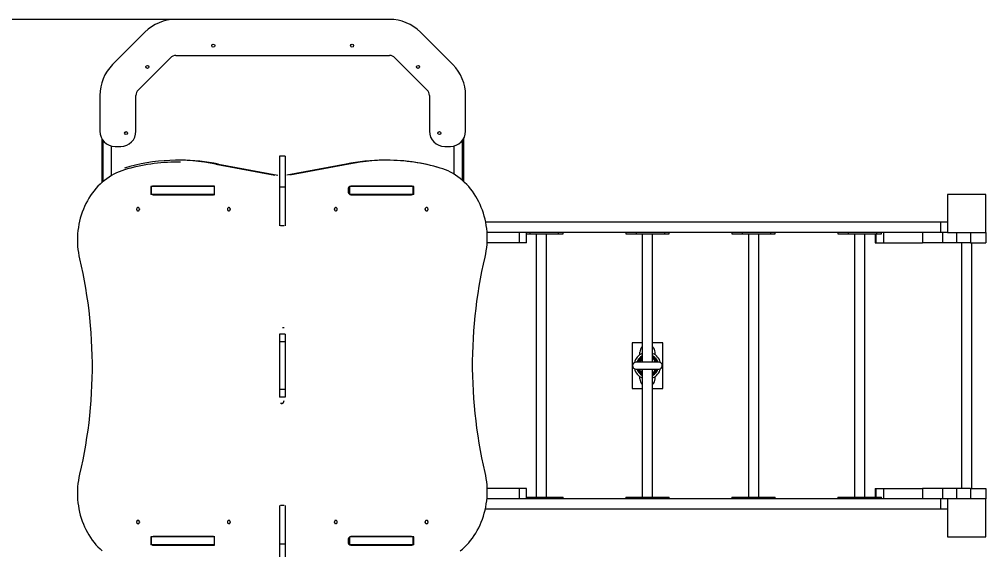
# Model space of a CAD drawing. Header units: millimetres. Extents: x -6400 to 6099, y -5761 to 5444.
# Drawn here: x 1368 to 3909, y 2536 to 3930 of the extents above; entities that cross this region are included whole.
import ezdxf

# ---------------------------------------------------------------- set-up
doc = ezdxf.new("R2010")
doc.units = ezdxf.units.MM
doc.layers.add('DIKOM_РАЗМЕР_ОБЪЕКТА', color=7, linetype='Continuous')
doc.styles.add('style1', font='arial.ttf', dxfattribs={"width": 0.8})
doc.dimstyles.new('1-50', dxfattribs={"dimtxt": 300, "dimasz": 200, "dimexe": 100, "dimexo": 0, "dimgap": 100, "dimtad": 1, "dimdec": 0, "dimtxsty": 'style1', "dimcen": 200, "dimclrd": 7, "dimclre": 7, "dimclrt": 7, "dimadec": 1, "dimazin": 2, "dimtfac": 1, "dimtdec": 0, "dimtmove": 0, "dimatfit": 2, "dimfxl": 0, "dimlwd": 25, "dimlwe": 18, "dimarcsym": 0})

# ---------------------------------------------------------------- blocks, each defined once
blk = doc.blocks.new('*D13')
at = {"layer": 'Defpoints', "color": 0, "transparency": 16777216}
for p in [(2050.4, 3929.7), (-4798.2, -2690.3), (-918.6, -2690.3)]:
    blk.add_point(p, dxfattribs=at)
at = {"layer": 'DIKOM_РАЗМЕР_ОБЪЕКТА', "color": 7, "lineweight": 18, "transparency": 16777216}
for p, q in [((2050.4, 3929.7), (-4898.2, 3929.7)), ((-918.6, -2690.3), (-4898.2, -2690.3))]:
    blk.add_line(p, q, dxfattribs=at)
at = {"layer": 'DIKOM_РАЗМЕР_ОБЪЕКТА', "color": 7, "lineweight": 25, "transparency": 16777216}
blk.add_line((-4798.2, 3729.7), (-4798.2, -2490.3), dxfattribs=at)
at = {"layer": 'DIKOM_РАЗМЕР_ОБЪЕКТА', "color": 7, "transparency": 16777216}
for points in [[(-4831.6, 3729.7), (-4764.9, 3729.7), (-4798.2, 3929.7)], [(-4831.6, -2490.3), (-4764.9, -2490.3), (-4798.2, -2690.3)]]:
    blk.add_solid(points, dxfattribs=at)
at = {"layer": 'DIKOM_РАЗМЕР_ОБЪЕКТА', "color": 7, "transparency": 16777216, "insert": (-5051.4, 1197.8), "char_height": 300, "attachment_point": 5, "rotation": 90, "style": 'style1'}
blk.add_mtext('6600', dxfattribs=at)

msp = doc.modelspace()

# ---------------------------------------------------------------- linework, layer by layer
at = {"color": 7, "linetype": 'Continuous', "lineweight": 15}
for p, q in [((2341.3, 3929.7), (1779.3, 3929.7)), ((1698, 3896), (1613, 3811)), ((2507.6, 3811), (2422.6, 3896)), ((1680.2, 3743.8), (1765.2, 3828.8)), ((1779.3, 3834.7), (2341.3, 3834.7)), ((2355.4, 3828.8), (2440.4, 3743.8)), ((1579.3, 3729.7), (1579.3, 3635.7)), ((1674.3, 3635.7), (1674.3, 3729.7)), ((2446.3, 3729.7), (2446.3, 3635.7)), ((2541.3, 3635.7), (2541.3, 3729.7)), ((1584.3, 3616.3), (1584.3, 3500.5)), ((1588.3, 3503.9), (1588.3, 3610.4)), ((2532.3, 3610.4), (2532.3, 3507.2)), ((2536.3, 3503.6), (2536.3, 3616.3)), ((1609.3, 3597), (1609.3, 3518.8)), ((1619.3, 3595.7), (1634.3, 3595.7)), ((2486.3, 3595.7), (2501.3, 3595.7)), ((2511.3, 3522.6), (2511.3, 3597)), ((2066.8, 3570), (2051.8, 3570)), ((2051.8, 3570), (2051.8, 3488.8)), ((2066.8, 3570), (2066.8, 3488.8)), ((2334.5, 3559.5), (2327, 3559.5)), ((2334.5, 3559.5), (2327, 3559.5)), ((1791.6, 3554.5), (1784.1, 3554.5)), ((1791.6, 3554.5), (1784.1, 3554.5)), ((1884.2, 3549.1), (2040, 3519.9)), ((1884.2, 3549.1), (1891.7, 3549.1)), ((1891.7, 3549.1), (2047.5, 3519.9)), ((2226.8, 3549.1), (2071.1, 3519.9)), ((2234.3, 3549.1), (2078.6, 3519.9)), ((2234.3, 3549.1), (2226.8, 3549.1)), ((1713.8, 3490.7), (1713.8, 3469.7)), ((1714.9, 3490.7), (1713.8, 3490.7)), ((1714.9, 3469.7), (1714.9, 3490.7)), ((1881.3, 3490.7), (1714.9, 3490.7)), ((1878.6, 3491.4), (1719.7, 3491.4)), ((1881.3, 3469.7), (1881.3, 3490.7)), ((2066.8, 3488.8), (2051.8, 3488.8)), ((2051.8, 3488.8), (2051.8, 3387)), ((2066.8, 3488.8), (2066.8, 3387)), ((2232.1, 3482.4), (2232.1, 3477.9)), ((2236.9, 3469.7), (2236.9, 3490.7)), ((2403.7, 3490.7), (2236.9, 3490.7)), ((2398.9, 3491.4), (2239.9, 3491.4)), ((2403.7, 3469.7), (2403.7, 3490.7)), ((2404.8, 3490.7), (2403.7, 3490.7)), ((2404.8, 3469.7), (2404.8, 3490.7)), ((1714.9, 3469.7), (1713.8, 3469.7)), ((1881.3, 3469.7), (1714.9, 3469.7)), ((1719.7, 3468.9), (1878.6, 3468.9)), ((1725.2, 3469.3), (1725.2, 3469.7)), ((2403.7, 3469.7), (2236.9, 3469.7)), ((2239.9, 3468.9), (2398.9, 3468.9)), ((2393.4, 3469.7), (2393.4, 3469.3)), ((2404.8, 3469.7), (2403.7, 3469.7)), ((3909.3, 3469.7), (3809.3, 3469.7)), ((3809.3, 3469.7), (3809.3, 3369.7)), ((3909.3, 3369.7), (3909.3, 3469.7)), ((2063.8, 3387), (2054.8, 3387)), ((3790.3, 3396.7), (2594.3, 3396.7)), ((3790.3, 3396.7), (3790.3, 3369.7)), ((3809.3, 3396.7), (3790.3, 3396.7)), ((2682.8, 3369.7), (2597.8, 3369.7)), ((3790.3, 3369.7), (2597.8, 3369.7)), ((2682.8, 3342.7), (2682.8, 3369.7)), ((2701.8, 3342.7), (2701.8, 3369.7)), ((2701.8, 3365.7), (2710.7, 3365.7)), ((2710.7, 3369.7), (2710.7, 3365.7)), ((2710.7, 3365.7), (2785.1, 3365.7)), ((2727.1, 3365.7), (2727.1, 2673.7)), ((2754.1, 2673.7), (2754.1, 3365.7)), ((2785.1, 3369.7), (2785.1, 3365.7)), ((2785.1, 3365.7), (2797.8, 3365.7)), ((2797.8, 3365.7), (2797.8, 3369.7)), ((2962.5, 3369.7), (2962.5, 3365.7)), ((2962.5, 3365.7), (2989.8, 3365.7)), ((2989.8, 3369.7), (2989.8, 3365.7)), ((2989.8, 3365.7), (3064.2, 3365.7)), ((3006.2, 3365.7), (3006.2, 3028.7)), ((3033.2, 3028.7), (3033.2, 3365.7)), ((3064.2, 3369.7), (3064.2, 3365.7)), ((3064.2, 3365.7), (3076.9, 3365.7)), ((3076.9, 3365.7), (3076.9, 3369.7)), ((3241.6, 3369.7), (3241.6, 3365.7)), ((3241.6, 3365.7), (3268.9, 3365.7)), ((3268.9, 3369.7), (3268.9, 3365.7)), ((3268.9, 3365.7), (3343.3, 3365.7)), ((3285.3, 3365.7), (3285.3, 2673.7)), ((3312.3, 2673.7), (3312.3, 3365.7)), ((3343.3, 3369.7), (3343.3, 3365.7)), ((3343.3, 3365.7), (3356, 3365.7)), ((3356, 3365.7), (3356, 3369.7)), ((3520.7, 3369.7), (3520.7, 3365.7)), ((3520.7, 3365.7), (3548, 3365.7)), ((3548, 3369.7), (3548, 3365.7)), ((3548, 3365.7), (3622.4, 3365.7)), ((3564.4, 3365.7), (3564.4, 2673.7)), ((3591.4, 2673.7), (3591.4, 3365.7)), ((3618.3, 3365.7), (3618.3, 3342.7)), ((3620.6, 3365.7), (3620.6, 3342.7)), ((3622.4, 3369.7), (3622.4, 3365.7)), ((3622.4, 3365.7), (3635.1, 3365.7)), ((3635.1, 3365.7), (3635.1, 3369.7)), ((3640.2, 3369.7), (3640.2, 3342.7)), ((3743.4, 3369.7), (3743.4, 3342.7)), ((3795.7, 3369.7), (3743.4, 3369.7)), ((3795.7, 3369.7), (3790.3, 3369.7)), ((3795.7, 3369.7), (3795.7, 3342.7)), ((3809.3, 3369.7), (3795.7, 3369.7)), ((3809.3, 3369.7), (3909.3, 3369.7)), ((3832.4, 3369.7), (3832.4, 3342.7)), ((3869.3, 3369.7), (3869.3, 3342.7)), ((3909.3, 3369.7), (3909.3, 3342.7)), ((2682.8, 3342.7), (2598, 3342.7)), ((2701.8, 3342.7), (2682.8, 3342.7)), ((3618.3, 3342.7), (3620.6, 3342.7)), ((3620.6, 3342.7), (3640.2, 3342.7)), ((3640.2, 3342.7), (3743.4, 3342.7)), ((3795.7, 3342.7), (3743.4, 3342.7)), ((3832.4, 3342.7), (3795.7, 3342.7)), ((3869.3, 3342.7), (3832.4, 3342.7)), ((3845.8, 3342.7), (3845.8, 2696.7)), ((3869.3, 3342.7), (3909.3, 3342.7)), ((3872.8, 2696.7), (3872.8, 3342.7)), ((2066.8, 3102.1), (2051.8, 3102.1)), ((2051.8, 3102.1), (2051.8, 3082.1)), ((2063.8, 3119.2), (2059.7, 3119.2)), ((2066.8, 3102.1), (2066.8, 3082.1)), ((2066.8, 3082.1), (2051.8, 3082.1)), ((2051.8, 3082.1), (2051.8, 2957.3)), ((2066.8, 3082.1), (2066.8, 2957.3)), ((2979.7, 3079.7), (2979.7, 2959.7)), ((3006.2, 3079.7), (2979.7, 3079.7)), ((3059.7, 3079.7), (3033.2, 3079.7)), ((3059.7, 2959.7), (3059.7, 3079.7)), ((2999.7, 3048.4), (2999.7, 3054.9)), ((3039.7, 3048.4), (3039.7, 3054.9)), ((3049.7, 3028.7), (2989.7, 3028.7)), ((2989.7, 3010.7), (3049.7, 3010.7)), ((3004.8, 2999.6), (3006.2, 2998.6)), ((3006.2, 2998.7), (3004.9, 2999.6)), ((3006.2, 3010.7), (3006.2, 2673.7)), ((3033.2, 2673.7), (3033.2, 3010.7)), ((2999.7, 2984.9), (2999.7, 2991)), ((3039.7, 2984.9), (3039.7, 2991)), ((2066.8, 2957.3), (2051.8, 2957.3)), ((2051.8, 2957.3), (2051.8, 2937.2)), ((2066.8, 2957.3), (2066.8, 2937.2)), ((2979.7, 2959.7), (3006.2, 2959.7)), ((3033.2, 2959.7), (3059.7, 2959.7)), ((2066.8, 2937.2), (2051.8, 2937.2)), ((2058.9, 2920.2), (2054.8, 2920.2)), ((2682.8, 2696.7), (2598.2, 2696.7)), ((2682.8, 2669.7), (2682.8, 2696.7)), ((2701.8, 2696.7), (2682.8, 2696.7)), ((2701.8, 2669.7), (2701.8, 2696.7)), ((3618.3, 2696.7), (3618.3, 2673.7)), ((3618.3, 2696.7), (3620.6, 2696.7)), ((3620.6, 2696.7), (3640.2, 2696.7)), ((3620.6, 2696.7), (3620.6, 2673.7)), ((3640.2, 2696.7), (3640.2, 2669.7)), ((3640.2, 2696.7), (3743.4, 2696.7)), ((3743.4, 2696.7), (3743.4, 2669.7)), ((3795.7, 2696.7), (3743.4, 2696.7)), ((3795.7, 2696.7), (3795.7, 2669.7)), ((3832.4, 2696.7), (3795.7, 2696.7)), ((3832.4, 2696.7), (3832.4, 2669.7)), ((3869.3, 2696.7), (3832.4, 2696.7)), ((3869.3, 2696.7), (3869.3, 2669.7)), ((3869.3, 2696.7), (3909.3, 2696.7)), ((3909.3, 2696.7), (3909.3, 2669.7)), ((2682.8, 2669.7), (2597.4, 2669.7)), ((3790.3, 2669.7), (2597.4, 2669.7)), ((2701.8, 2673.7), (2710.7, 2673.7)), ((2710.7, 2673.7), (2710.7, 2669.7)), ((2710.7, 2673.7), (2785.1, 2673.7)), ((2785.1, 2673.7), (2785.1, 2669.7)), ((2785.1, 2673.7), (2797.8, 2673.7)), ((2797.8, 2669.7), (2797.8, 2673.7)), ((2962.5, 2673.7), (2962.5, 2669.7)), ((2962.5, 2673.7), (2989.8, 2673.7)), ((2989.8, 2673.7), (2989.8, 2669.7)), ((2989.8, 2673.7), (3064.2, 2673.7)), ((3064.2, 2673.7), (3064.2, 2669.7)), ((3064.2, 2673.7), (3076.9, 2673.7)), ((3076.9, 2669.7), (3076.9, 2673.7)), ((3241.6, 2673.7), (3241.6, 2669.7)), ((3241.6, 2673.7), (3268.9, 2673.7)), ((3268.9, 2673.7), (3268.9, 2669.7)), ((3268.9, 2673.7), (3343.3, 2673.7)), ((3343.3, 2673.7), (3343.3, 2669.7)), ((3343.3, 2673.7), (3356, 2673.7)), ((3356, 2669.7), (3356, 2673.7)), ((3520.7, 2673.7), (3520.7, 2669.7)), ((3520.7, 2673.7), (3548, 2673.7)), ((3548, 2673.7), (3548, 2669.7)), ((3548, 2673.7), (3622.4, 2673.7)), ((3622.4, 2673.7), (3622.4, 2669.7)), ((3622.4, 2673.7), (3635.1, 2673.7)), ((3635.1, 2669.7), (3635.1, 2673.7)), ((3795.7, 2669.7), (3743.4, 2669.7)), ((3790.3, 2669.7), (3790.3, 2642.7)), ((3795.7, 2669.7), (3790.3, 2669.7)), ((3809.3, 2669.7), (3795.7, 2669.7)), ((3909.3, 2669.7), (3809.3, 2669.7)), ((3809.3, 2669.7), (3809.3, 2569.7)), ((3909.3, 2569.7), (3909.3, 2669.7)), ((2051.8, 2652.4), (2051.8, 2550.6)), ((2063.8, 2652.4), (2054.8, 2652.4)), ((2066.8, 2652.4), (2066.8, 2550.6)), ((3790.3, 2642.7), (2593.3, 2642.7)), ((3809.3, 2642.7), (3790.3, 2642.7)), ((1713.8, 2569.7), (1713.8, 2548.7)), ((1714.9, 2569.7), (1713.8, 2569.7)), ((1714.9, 2548.7), (1714.9, 2569.7)), ((1881.3, 2569.7), (1714.9, 2569.7)), ((1878.6, 2570.4), (1719.7, 2570.4)), ((1725.2, 2569.7), (1725.2, 2570.1)), ((1730.3, 2570.4), (1730.3, 2569.7)), ((1881.3, 2548.7), (1881.3, 2569.7)), ((2236.9, 2548.7), (2236.9, 2569.7)), ((2403.7, 2569.7), (2236.9, 2569.7)), ((2398.9, 2570.4), (2239.9, 2570.4)), ((2388.3, 2569.7), (2388.3, 2570.4)), ((2393.4, 2570.1), (2393.4, 2569.7)), ((2403.7, 2548.7), (2403.7, 2569.7)), ((2404.8, 2569.7), (2403.7, 2569.7)), ((2404.8, 2548.7), (2404.8, 2569.7)), ((3809.3, 2569.7), (3909.3, 2569.7)), ((1714.9, 2548.7), (1713.8, 2548.7)), ((1881.3, 2548.7), (1714.9, 2548.7)), ((1719.7, 2547.9), (1878.6, 2547.9)), ((1730.3, 2548.7), (1730.3, 2547.9)), ((2066.8, 2550.6), (2051.8, 2550.6)), ((2051.8, 2550.6), (2051.8, 2469.4)), ((2066.8, 2550.6), (2066.8, 2469.4)), ((2232.1, 2561.4), (2232.1, 2556.9)), ((2403.7, 2548.7), (2236.9, 2548.7)), ((2239.9, 2547.9), (2398.9, 2547.9)), ((2388.3, 2547.9), (2388.3, 2548.7)), ((2404.8, 2548.7), (2403.7, 2548.7))]:
    msp.add_line(p, q, dxfattribs=at)
at = {"color": 7, "linetype": 'Continuous', "lineweight": 15, "flags": 128}
for points in [[(1643.8, 3534), (1636.8, 3531.8), (1630, 3529.2), (1623.2, 3526.2), (1616.5, 3522.9), (1610, 3519.3), (1603.6, 3515.3), (1597.4, 3511), (1591.4, 3506.4), (1585.5, 3501.5), (1579.8, 3496.3), (1574.4, 3490.9), (1569.1, 3485.1), (1564.1, 3479.1), (1559.3, 3472.9), (1554.7, 3466.4), (1550.4, 3459.6), (1546.4, 3452.7), (1542.6, 3445.6), (1539.1, 3438.3), (1535.9, 3430.8), (1532.9, 3423.1), (1530.3, 3415.3), (1527.9, 3407.4), (1525.9, 3399.4), (1524.2, 3391.3), (1522.8, 3383.1), (1521.7, 3374.8), (1520.9, 3366.5), (1520.4, 3358.2), (1520.3, 3349.8), (1520.4, 3341.5), (1520.9, 3333.1), (1521.7, 3324.8), (1522.8, 3316.6), (1524.3, 3308.4), (1526, 3300.2)], [(2592.6, 3305.2), (2594.3, 3313.3), (2595.7, 3321.5), (2596.9, 3329.8), (2597.7, 3338.1), (2598.1, 3346.4), (2598.3, 3354.8), (2598.2, 3363.1), (2597.7, 3371.5), (2596.9, 3379.8), (2595.8, 3388.1), (2594.4, 3396.3), (2592.7, 3404.4), (2590.6, 3412.4), (2588.3, 3420.3), (2585.6, 3428.1), (2582.7, 3435.7), (2579.5, 3443.2), (2576, 3450.5), (2572.2, 3457.7), (2568.2, 3464.6), (2563.9, 3471.3), (2559.3, 3477.8), (2554.5, 3484.1), (2549.5, 3490.1), (2544.2, 3495.8), (2538.7, 3501.3), (2533.1, 3506.5), (2527.2, 3511.4), (2521.1, 3516), (2514.9, 3520.3), (2508.6, 3524.2), (2502, 3527.9), (2495.4, 3531.2), (2488.6, 3534.1), (2481.7, 3536.7), (2474.8, 3539)], [(1679.7, 3435.1), (1678.6, 3434.9), (1677.6, 3434.4), (1676.8, 3433.6), (1676.2, 3432.5), (1675.9, 3431.3), (1675.9, 3430.1), (1676.2, 3428.9), (1676.8, 3427.8), (1677.6, 3427), (1678.6, 3426.5), (1679.7, 3426.3), (1680.7, 3426.5), (1681.7, 3427), (1682.5, 3427.8), (1683.1, 3428.9), (1683.4, 3430.1), (1683.4, 3431.3), (1683.1, 3432.5), (1682.5, 3433.6), (1681.7, 3434.4), (1680.7, 3434.9), (1679.7, 3435.1)], [(1918.7, 3435.1), (1917.6, 3434.9), (1916.6, 3434.4), (1915.8, 3433.6), (1915.2, 3432.5), (1914.9, 3431.3), (1914.9, 3430.1), (1915.2, 3428.9), (1915.8, 3427.8), (1916.6, 3427), (1917.6, 3426.5), (1918.7, 3426.3), (1919.8, 3426.5), (1920.8, 3427), (1921.6, 3427.8), (1922.2, 3428.9), (1922.5, 3430.1), (1922.5, 3431.3), (1922.2, 3432.5), (1921.6, 3433.6), (1920.8, 3434.4), (1919.8, 3434.9), (1918.7, 3435.1)], [(2199.9, 3426.3), (2201, 3426.5), (2201.9, 3427), (2202.8, 3427.8), (2203.3, 3428.9), (2203.7, 3430.1), (2203.7, 3431.3), (2203.3, 3432.5), (2202.8, 3433.6), (2201.9, 3434.4), (2201, 3434.9), (2199.9, 3435.1), (2198.8, 3434.9), (2197.8, 3434.4), (2197, 3433.6), (2196.4, 3432.5), (2196.1, 3431.3), (2196.1, 3430.1), (2196.4, 3428.9), (2197, 3427.8), (2197.8, 3427), (2198.8, 3426.5), (2199.9, 3426.3)], [(2438.9, 3426.3), (2440, 3426.5), (2441, 3427), (2441.8, 3427.8), (2442.4, 3428.9), (2442.7, 3430.1), (2442.7, 3431.3), (2442.4, 3432.5), (2441.8, 3433.6), (2441, 3434.4), (2440, 3434.9), (2438.9, 3435.1), (2437.8, 3434.9), (2436.8, 3434.4), (2436, 3433.6), (2435.4, 3432.5), (2435.1, 3431.3), (2435.1, 3430.1), (2435.4, 3428.9), (2436, 3427.8), (2436.8, 3427), (2437.8, 3426.5), (2438.9, 3426.3)], [(2592.6, 2739.1), (2588.2, 2758.2), (2584.2, 2777.4), (2580.5, 2796.7), (2577.1, 2816), (2574, 2835.5), (2571.2, 2855), (2568.7, 2874.5), (2566.5, 2894.1), (2564.6, 2913.7), (2563, 2933.4), (2561.8, 2953.1), (2560.9, 2972.8), (2560.2, 2992.5), (2559.9, 3012.3), (2559.9, 3032), (2560.2, 3051.8), (2560.9, 3071.5), (2561.8, 3091.2), (2563, 3110.9), (2564.6, 3130.6), (2566.5, 3150.2), (2568.7, 3169.8), (2571.2, 3189.4), (2574, 3208.9), (2577.1, 3228.3), (2580.5, 3247.6), (2584.2, 3266.9), (2588.2, 3286.1), (2592.6, 3305.2)], [(1526, 3300.2), (1530.3, 3281.1), (1534.4, 3261.9), (1538.1, 3242.7), (1541.5, 3223.3), (1544.6, 3203.9), (1547.4, 3184.4), (1549.9, 3164.9), (1552.1, 3145.3), (1554, 3125.6), (1555.5, 3106), (1556.8, 3086.3), (1557.7, 3066.6), (1558.3, 3046.8), (1558.7, 3027.1), (1558.7, 3007.3), (1558.3, 2987.6), (1557.7, 2967.8), (1556.8, 2948.1), (1555.5, 2928.4), (1554, 2908.8), (1552.1, 2889.1), (1549.9, 2869.5), (1547.4, 2850), (1544.6, 2830.5), (1541.5, 2811.1), (1538.1, 2791.7), (1534.4, 2772.5), (1530.3, 2753.3), (1526, 2734.2)], [(3006.2, 3038.9), (3006.1, 3038.9), (3004, 3037.2)], [(1526, 2734.2), (1524.3, 2726), (1522.8, 2717.8), (1521.7, 2709.6), (1520.9, 2701.3), (1520.4, 2692.9), (1520.3, 2684.6), (1520.4, 2676.2), (1520.9, 2667.9), (1521.7, 2659.6), (1522.8, 2651.3), (1524.2, 2643.1), (1525.9, 2635), (1527.9, 2627), (1530.3, 2619.1), (1532.9, 2611.3), (1535.9, 2603.6), (1539.1, 2596.1), (1542.6, 2588.8), (1546.4, 2581.7), (1550.4, 2574.8), (1554.7, 2568), (1559.3, 2561.5), (1564.1, 2555.3), (1569.1, 2549.3), (1574.4, 2543.5), (1579.8, 2538.1), (1585.5, 2532.9)], [(2527.2, 2532.9), (2533.1, 2537.8), (2538.7, 2543), (2544.2, 2548.5), (2549.5, 2554.2), (2554.5, 2560.2), (2559.3, 2566.5), (2563.9, 2573), (2568.2, 2579.7), (2572.2, 2586.7), (2576, 2593.8), (2579.5, 2601.1), (2582.7, 2608.6), (2585.6, 2616.2), (2588.3, 2624), (2590.6, 2631.9), (2592.7, 2640), (2594.4, 2648.1), (2595.8, 2656.3), (2596.9, 2664.5), (2597.7, 2672.8), (2598.2, 2681.2), (2598.3, 2689.5), (2598.1, 2697.9), (2597.7, 2706.2), (2596.9, 2714.5), (2595.7, 2722.8), (2594.3, 2731), (2592.6, 2739.1)], [(1679.7, 2613.1), (1678.6, 2612.9), (1677.6, 2612.4), (1676.8, 2611.6), (1676.2, 2610.5), (1675.9, 2609.3), (1675.9, 2608.1), (1676.2, 2606.9), (1676.8, 2605.8), (1677.6, 2605), (1678.6, 2604.5), (1679.7, 2604.3), (1680.7, 2604.5), (1681.7, 2605), (1682.5, 2605.8), (1683.1, 2606.9), (1683.4, 2608.1), (1683.4, 2609.3), (1683.1, 2610.5), (1682.5, 2611.6), (1681.7, 2612.4), (1680.7, 2612.9), (1679.7, 2613.1)], [(1918.7, 2613.1), (1917.6, 2612.9), (1916.6, 2612.4), (1915.8, 2611.6), (1915.2, 2610.5), (1914.9, 2609.3), (1914.9, 2608.1), (1915.2, 2606.9), (1915.8, 2605.8), (1916.6, 2605), (1917.6, 2604.5), (1918.7, 2604.3), (1919.8, 2604.5), (1920.8, 2605), (1921.6, 2605.8), (1922.2, 2606.9), (1922.5, 2608.1), (1922.5, 2609.3), (1922.2, 2610.5), (1921.6, 2611.6), (1920.8, 2612.4), (1919.8, 2612.9), (1918.7, 2613.1)], [(2199.9, 2604.3), (2201, 2604.5), (2201.9, 2605), (2202.8, 2605.8), (2203.3, 2606.9), (2203.7, 2608.1), (2203.7, 2609.3), (2203.3, 2610.5), (2202.8, 2611.6), (2201.9, 2612.4), (2201, 2612.9), (2199.9, 2613.1), (2198.8, 2612.9), (2197.8, 2612.4), (2197, 2611.6), (2196.4, 2610.5), (2196.1, 2609.3), (2196.1, 2608.1), (2196.4, 2606.9), (2197, 2605.8), (2197.8, 2605), (2198.8, 2604.5), (2199.9, 2604.3)], [(2438.9, 2604.3), (2440, 2604.5), (2441, 2605), (2441.8, 2605.8), (2442.4, 2606.9), (2442.7, 2608.1), (2442.7, 2609.3), (2442.4, 2610.5), (2441.8, 2611.6), (2441, 2612.4), (2440, 2612.9), (2438.9, 2613.1), (2437.8, 2612.9), (2436.8, 2612.4), (2436, 2611.6), (2435.4, 2610.5), (2435.1, 2609.3), (2435.1, 2608.1), (2435.4, 2606.9), (2436, 2605.8), (2436.8, 2605), (2437.8, 2604.5), (2438.9, 2604.3)]]:
    msp.add_lwpolyline(points, dxfattribs=at)
at = {"color": 7, "linetype": 'Continuous', "lineweight": 15}
for centre in [(1877.8, 3860.7), (2242.8, 3860.7), (1704.3, 3804.7), (2416.3, 3804.7), (1648.3, 3630.7), (2472.3, 3630.7)]:
    msp.add_circle(centre, 4, dxfattribs=at)
for centre, radius, start, end in [((1779.3, 3814.7), 115, 90, 135), ((2341.3, 3814.7), 115, 45, 90), ((1779.3, 3814.7), 20, 90, 135), ((2341.3, 3814.7), 20, 45, 90), ((1694.3, 3729.7), 115, 135, 180), ((2426.3, 3729.7), 115, 0, 45), ((1694.3, 3729.7), 20, 135, 180), ((2426.3, 3729.7), 20, 0, 45), ((1619.3, 3635.7), 40, 180, 270), ((1634.3, 3635.7), 40, 270, 0), ((2486.3, 3635.7), 40, 180, 270), ((2501.3, 3635.7), 40, 270, 0), ((1784.1, 3069.2), 490.3, 78.2109, 106.6227), ((1791.5, 3069.6), 490, 78.1977, 89.9884), ((2327.1, 3069.6), 490, 90.0116, 101.8023), ((2334.5, 3069.2), 490.3, 73.3773, 101.7891), ((2334.2, 3067.5), 492, 73.3994, 89.9711), ((1784.4, 3062.1), 492.4, 90.0368, 106.5925), ((1784.4, 3062.1), 492.4, 90.037, 106.5926), ((1719.8, 3484.5), 6.96, 90.2336, 116.8358), ((1727.3, 3484.5), 6.97, 90.2432, 116.8252), ((1878.6, 3484.5), 6.97, 63.1748, 89.7568), ((2240.6, 3483), 8.46, 94.4007, 183.8112), ((2391.3, 3484.5), 6.97, 63.1739, 89.7567), ((2398.8, 3484.5), 6.96, 63.1526, 89.778), ((1719.8, 3475.9), 6.97, 243.1666, 269.7557), ((1727.3, 3475.9), 6.97, 243.1772, 269.7461), ((1878.6, 3475.9), 6.97, 270.2539, 296.8228), ((2240.6, 3477.4), 8.46, 176.1899, 265.5968), ((2391.3, 3475.9), 6.97, 270.254, 296.8237), ((2398.8, 3475.9), 6.96, 270.2328, 296.8449), ((1688.4, 3430.7), 5.07, 171.1349, 188.8651), ((1688.4, 3430.7), 5.07, 171.1411, 188.8589), ((1927.4, 3430.7), 5.07, 171.1349, 188.8651), ((1927.5, 3430.7), 5.07, 171.1411, 188.8589), ((2191.1, 3430.7), 5.07, 351.2487, 8.7513), ((2191.1, 3430.7), 5.07, 351.1349, 8.8651), ((2430.1, 3430.7), 5.07, 351.1349, 8.8651), ((3019.7, 3019.7), 35, 112.7349, 166.7385), ((3019.7, 3054.9), 20, 132.5566, 180), ((3019.7, 3054.9), 20, 0, 47.6482), ((3019.7, 3019.7), 35, 13.2615, 67.3587), ((2989.7, 3019.7), 9, 90, 270), ((3019.7, 3019.7), 29, 117.8301, 161.903), ((3019.7, 3019.7), 26.5, 120.7053, 160.1383), ((3013.7, 3018.6), 21, 111.1203, 151.2458), ((3019.7, 3019.7), 25.8, 121.6882, 156.5677), ((3019.7, 3019.7), 25, 122.7407, 147.4067), ((3019.7, 3019.7), 25, 122.7702, 147.1792), ((3013.7, 3018.6), 18, 114.8614, 145.8552), ((3019.7, 3019.7), 24.3, 123.903, 139.2349), ((3019.7, 3019.7), 29, 18.097, 62.2878), ((3019.7, 3019.7), 26.5, 19.8617, 59.4273), ((3019.7, 3019.7), 25.7, 20.4576, 58.4496), ((3019.7, 3019.7), 25, 21.0914, 57.4028), ((3019.7, 3019.7), 25, 21.109, 57.3735), ((3019.7, 3019.7), 24.2, 21.7856, 56.247), ((3019.7, 3019.7), 23.5, 22.5082, 55.0332), ((3049.7, 3019.7), 9, 270, 90), ((3019.7, 3019.7), 35, 193.2615, 247.2651), ((3019.7, 3019.7), 29, 198.097, 242.1699), ((3013.7, 3018.6), 21, 202.1247, 248.8797), ((3019.7, 3019.7), 26.5, 212.3339, 239.2947), ((3013.7, 3018.6), 18, 206.0681, 245.1386), ((3019.7, 3019.7), 25.8, 224.2544, 238.3118), ((3019.7, 3019.7), 35, 292.6413, 346.7385), ((3019.7, 3019.7), 25.8, 301.5504, 339.5424), ((3019.7, 3019.7), 24.2, 303.753, 338.2144), ((3019.7, 3019.7), 29, 297.7122, 341.903), ((3019.7, 3019.7), 26.5, 300.5727, 340.1383), ((3019.7, 3019.7), 23.5, 304.9668, 337.4918), ((3019.7, 3019.7), 25, 302.5972, 338.9086), ((3019.7, 3019.7), 25, 302.6265, 338.891), ((3019.7, 2984.9), 20, 180, 227.4434), ((3019.7, 2984.9), 20, 312.3518, 0), ((2055.1, 2928.1), 8.71, 284.1749, 2.9295), ((1688.4, 2608.7), 5.07, 171.1411, 188.8589), ((1927.5, 2608.7), 5.07, 171.1411, 188.8589), ((2191.1, 2608.7), 5.06, 351.2422, 8.7578), ((2191.1, 2608.7), 5.07, 351.1349, 8.8651), ((2430.2, 2608.7), 5.05, 351.2171, 8.7829), ((2430.1, 2608.7), 5.07, 351.1349, 8.8651), ((1719.7, 2563.5), 6.95, 90.218, 116.8597), ((1727.2, 2563.5), 6.96, 90.2276, 116.8491), ((1878.6, 2563.5), 6.96, 63.1509, 89.7724), ((2240.6, 2562), 8.46, 94.402, 183.8114), ((2391.3, 2563.5), 6.96, 63.15, 89.7723), ((2398.8, 2563.5), 6.95, 63.1288, 89.7935), ((1719.8, 2554.9), 6.96, 243.1654, 269.7611), ((1727.3, 2554.9), 6.97, 243.176, 269.7514), ((1878.6, 2554.9), 6.97, 270.2486, 296.824), ((2240.6, 2556.4), 8.46, 176.1893, 265.598), ((2391.3, 2554.9), 6.97, 270.2486, 296.8249), ((2398.8, 2554.9), 6.96, 270.2274, 296.8462)]:
    msp.add_arc(centre, radius, start, end, dxfattribs=at)

# ---------------------------------------------------------------- dimensions: what is measured, and where the dimension line sits
at = {"layer": 'DIKOM_РАЗМЕР_ОБЪЕКТА'}
dim = msp.add_linear_dim(base=(-4798.2, -2690.3), p1=(2050.4, 3929.7), p2=(-918.6, -2690.3), angle=90, text='6600', dimstyle='1-50', dxfattribs=at)
dim.commit()
dim.dimension.update_dxf_attribs({"geometry": '*D13', "text_midpoint": (-4798.2, 1197.8), "dimtype": 160})

doc.saveas('drawing.dxf')
